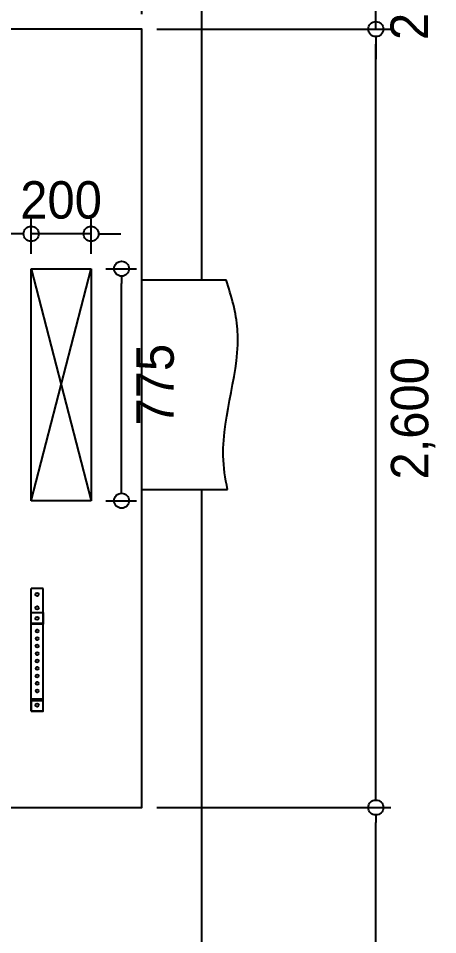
# Model space of a CAD drawing. Header units: millimetres. Extents: x 89978 to 501025, y -351975 to 835730.
# Drawn here: x 272987 to 274388, y -166516 to -163455 of the extents above; entities that cross this region are included whole.
import ezdxf

# ---------------------------------------------------------------- set-up
doc = ezdxf.new("R2010")
doc.units = ezdxf.units.MM
doc.header["$LTSCALE"] = 150
doc.linetypes.add('HIDDEN', pattern=[9.525, 6.35, -3.175])
doc.layers.get('Defpoints').update_dxf_attribs({"color": 150})
for name, color, linetype in [('------00 Load Bank', 3, 'Continuous'), ('-----35 Equipmnet Pad', 7, 'Continuous'), ('-----36 Dimension', 1, 'Continuous')]:
    doc.layers.add(name, color=color, linetype=linetype)
doc.styles.add('ELEC', font='')
doc.styles.get('ELEC').set_extended_font_data('Dotum')
doc.dimstyles.new('ELEC', dxfattribs={"dimscale": 100, "dimtxt": 2, "dimasz": 1, "dimexe": 2, "dimexo": 1, "dimgap": 1, "dimtad": 1, "dimdec": 0, "dimrnd": 0.25, "dimzin": 9, "dimdsep": 32, "dimlunit": 6, "dimtxsty": 'ELEC', "dimblk": 'Z_DOT', "dimcen": 3, "dimclrd": 7, "dimclre": 7, "dimclrt": 3, "dimadec": 0, "dimazin": 0, "dimtfac": 1, "dimtdec": 0, "dimtix": 1, "dimtmove": 2, "dimatfit": 1, "dimfxl": 1, "dimarcsym": 0})

# ---------------------------------------------------------------- blocks, each defined once
blk = doc.blocks.new('_DOTBLANK')
at = {"color": 0, "linetype": 'ByBlock'}
blk.add_line((-0.5, 0), (-1, 0), dxfattribs=at)
blk.add_circle((0, 0), 0.5, dxfattribs=at)
blk = doc.blocks.new('*D932')
at = {"layer": '-----36 Dimension', "color": 0, "lineweight": -2, "transparency": 16777216}
for p, q in [((273280.2, -164291.6), (273382.4, -164291.6)), ((273332.4, -165016.7), (273332.4, -164341.6)), ((273280.2, -165066.7), (273382.4, -165066.7))]:
    blk.add_line(p, q, dxfattribs=at)
at = {"layer": 'Defpoints', "color": 0, "transparency": 16777216}
for p in [(273230.2, -164291.6, -9.9), (273332.4, -164291.6), (273230.2, -165066.7, -9.9)]:
    blk.add_point(p, dxfattribs=at)
at = {"layer": '-----36 Dimension', "color": 0, "lineweight": -2, "transparency": 16777216, "xscale": 50, "yscale": 50, "zscale": 50}
for p, rotation in [((273332.4, -164291.6), 90), ((273332.4, -165066.7), 270)]:
    blk.add_blockref('_DOTBLANK', p, dxfattribs=dict(at, rotation=rotation))
at = {"layer": '-----36 Dimension', "color": 0, "transparency": 16777216, "insert": (273445, -164679.1), "char_height": 125, "attachment_point": 5, "rotation": 90, "style": 'ELEC'}
blk.add_mtext('775', dxfattribs=at)
blk = doc.blocks.new('Z_DOT')
for p, q in [((0, -2), (0, 2)), ((-2, 0), (2, 0))]:
    blk.add_line(p, q)
for radius in [2.5, 1.25]:
    blk.add_circle((0, 0), radius)
blk = doc.blocks.new('*D933')
at = {"layer": '-----36 Dimension', "color": 0, "lineweight": -2, "transparency": 16777216}
for p, q in [((273030.2, -164241.6), (273030.2, -164125.2)), ((273230.2, -164241.6), (273230.2, -164125.2)), ((272980.2, -164175.2), (272930.2, -164175.2)), ((273230.2, -164175.2), (273030.2, -164175.2)), ((273280.2, -164175.2), (273330.2, -164175.2))]:
    blk.add_line(p, q, dxfattribs=at)
at = {"layer": 'Defpoints', "color": 0, "transparency": 16777216}
for p in [(273030.2, -164175.2), (273030.2, -164291.6, -9.9), (273230.2, -164291.6, -9.9)]:
    blk.add_point(p, dxfattribs=at)
at = {"layer": '-----36 Dimension', "color": 0, "lineweight": -2, "transparency": 16777216, "xscale": 50, "yscale": 50, "zscale": 50}
blk.add_blockref('_DOTBLANK', (273030.2, -164175.2), dxfattribs=at)
at = {"layer": '-----36 Dimension', "color": 0, "lineweight": -2, "transparency": 16777216, "xscale": 50, "yscale": 50, "zscale": 50, "rotation": 180}
blk.add_blockref('_DOTBLANK', (273230.2, -164175.2), dxfattribs=at)
at = {"layer": '-----36 Dimension', "color": 0, "transparency": 16777216, "insert": (273130.2, -164062.7), "char_height": 125, "attachment_point": 5, "style": 'ELEC'}
blk.add_mtext('200', dxfattribs=at)
blk = doc.blocks.new('*D935')
at = {"layer": '-----36 Dimension', "color": 0, "lineweight": -2, "transparency": 16777216}
for p, q in [((273450.2, -166091.4), (274231.5, -166091.4)), ((274181.5, -167541.4), (274181.5, -166141.4)), ((273450.2, -167591.4), (274231.5, -167591.4))]:
    blk.add_line(p, q, dxfattribs=at)
at = {"layer": 'Defpoints', "color": 0, "transparency": 16777216}
for p in [(273400.2, -166091.4), (274181.5, -166091.4), (273400.2, -167591.4)]:
    blk.add_point(p, dxfattribs=at)
at = {"layer": '-----36 Dimension', "color": 0, "lineweight": -2, "transparency": 16777216, "xscale": 50, "yscale": 50, "zscale": 50}
for p, rotation in [((274181.5, -166091.4), 90), ((274181.5, -167591.4), 270)]:
    blk.add_blockref('_DOTBLANK', p, dxfattribs=dict(at, rotation=rotation))
at = {"layer": '-----36 Dimension', "color": 0, "transparency": 16777216, "insert": (274306.1, -166841.4), "char_height": 125, "attachment_point": 5, "rotation": 90, "style": 'ELEC'}
blk.add_mtext('1,500', dxfattribs=at)
blk = doc.blocks.new('*D936')
at = {"layer": '-----36 Dimension', "color": 0, "lineweight": -2, "transparency": 16777216}
for p, q in [((273450.2, -163491.4), (274231.5, -163491.4)), ((274181.5, -166041.4), (274181.5, -163541.4)), ((273450.2, -166091.4), (274231.5, -166091.4))]:
    blk.add_line(p, q, dxfattribs=at)
at = {"layer": 'Defpoints', "color": 0, "transparency": 16777216}
for p in [(273400.2, -163491.4), (274181.5, -163491.4), (273400.2, -166091.4)]:
    blk.add_point(p, dxfattribs=at)
at = {"layer": '-----36 Dimension', "color": 0, "lineweight": -2, "transparency": 16777216, "xscale": 50, "yscale": 50, "zscale": 50}
for p, rotation in [((274181.5, -163491.4), 90), ((274181.5, -166091.4), 270)]:
    blk.add_blockref('_DOTBLANK', p, dxfattribs=dict(at, rotation=rotation))
at = {"layer": '-----36 Dimension', "color": 0, "transparency": 16777216, "insert": (274306.1, -164791.4), "char_height": 125, "attachment_point": 5, "rotation": 90, "style": 'ELEC'}
blk.add_mtext('2,600', dxfattribs=at)
blk = doc.blocks.new('*D937')
at = {"layer": '-----36 Dimension', "color": 0, "lineweight": -2, "transparency": 16777216}
for p, q in [((274181.5, -163241.4), (274181.5, -163191.4)), ((273650.2, -163291.4), (274231.5, -163291.4)), ((274181.5, -163491.4), (274181.5, -163291.4)), ((273450.2, -163491.4), (274231.5, -163491.4)), ((274181.5, -163541.4), (274181.5, -163591.4))]:
    blk.add_line(p, q, dxfattribs=at)
at = {"layer": 'Defpoints', "color": 0, "transparency": 16777216}
for p in [(273600.2, -163291.4), (274181.5, -163291.4), (273400.2, -163491.4)]:
    blk.add_point(p, dxfattribs=at)
at = {"layer": '-----36 Dimension', "color": 0, "lineweight": -2, "transparency": 16777216, "xscale": 50, "yscale": 50, "zscale": 50}
for p, rotation in [((274181.5, -163291.4), 270), ((274181.5, -163491.4), 90)]:
    blk.add_blockref('_DOTBLANK', p, dxfattribs=dict(at, rotation=rotation))
at = {"layer": '-----36 Dimension', "color": 0, "transparency": 16777216, "insert": (274294.1, -163391.4), "char_height": 125, "attachment_point": 5, "rotation": 90, "style": 'ELEC'}
blk.add_mtext('200', dxfattribs=at)
blk = doc.blocks.new('*D938')
at = {"layer": '-----36 Dimension', "color": 0, "lineweight": -2, "transparency": 16777216}
for p, q in [((273400.2, -163441.4), (273400.2, -162892)), ((273600.2, -163241.4), (273600.2, -162892)), ((273350.2, -162942), (273300.2, -162942)), ((273600.2, -162942), (273400.2, -162942)), ((273650.2, -162942), (273700.2, -162942))]:
    blk.add_line(p, q, dxfattribs=at)
at = {"layer": 'Defpoints', "color": 0, "transparency": 16777216}
for p in [(273400.2, -162942), (273600.2, -163291.4), (273400.2, -163491.4)]:
    blk.add_point(p, dxfattribs=at)
at = {"layer": '-----36 Dimension', "color": 0, "lineweight": -2, "transparency": 16777216, "xscale": 50, "yscale": 50, "zscale": 50}
blk.add_blockref('_DOTBLANK', (273400.2, -162942), dxfattribs=at)
at = {"layer": '-----36 Dimension', "color": 0, "lineweight": -2, "transparency": 16777216, "xscale": 50, "yscale": 50, "zscale": 50, "rotation": 180}
blk.add_blockref('_DOTBLANK', (273600.2, -162942), dxfattribs=at)
at = {"layer": '-----36 Dimension', "color": 0, "transparency": 16777216, "insert": (273500.2, -162829.4), "char_height": 125, "attachment_point": 5, "style": 'ELEC'}
blk.add_mtext('200', dxfattribs=at)
blk = doc.blocks.new('*D939')
at = {"layer": '-----36 Dimension', "color": 0, "lineweight": -2, "transparency": 16777216}
for p, q in [((271580.2, -163441.4), (271580.2, -162892)), ((273400.2, -163441.4), (273400.2, -162892)), ((273350.2, -162942), (271630.2, -162942))]:
    blk.add_line(p, q, dxfattribs=at)
at = {"layer": 'Defpoints', "color": 0, "transparency": 16777216}
for p in [(271580.2, -162942), (271580.2, -163491.4), (273400.2, -163491.4)]:
    blk.add_point(p, dxfattribs=at)
at = {"layer": '-----36 Dimension', "color": 0, "lineweight": -2, "transparency": 16777216, "xscale": 50, "yscale": 50, "zscale": 50, "rotation": 180}
blk.add_blockref('_DOTBLANK', (271580.2, -162942), dxfattribs=at)
at = {"layer": '-----36 Dimension', "color": 0, "lineweight": -2, "transparency": 16777216, "xscale": 50, "yscale": 50, "zscale": 50}
blk.add_blockref('_DOTBLANK', (273400.2, -162942), dxfattribs=at)
at = {"layer": '-----36 Dimension', "color": 0, "transparency": 16777216, "insert": (272490.2, -162817.3), "char_height": 125, "attachment_point": 5, "style": 'ELEC'}
blk.add_mtext('1,820', dxfattribs=at)

msp = doc.modelspace()

# ---------------------------------------------------------------- linework, layer by layer
at = {"layer": '------00 Load Bank'}
for p, q in [((273400.2, -164329.1, -9.9), (273681.3, -164329.1, -9.9)), ((273400.2, -165029.1, -9.9), (273686.3, -165029.1, -9.9)), ((273030.2, -165769.5), (273030.2, -165359.5)), ((273070.2, -165359.5), (273030.2, -165359.5)), ((273070.2, -165439.5), (273070.2, -165359.5)), ((273070.2, -165769.5), (273070.2, -165439.5)), ((273070.2, -165769.5), (273030.2, -165769.5))]:
    msp.add_line(p, q, dxfattribs=at)
at = {"layer": '------00 Load Bank', "linetype": 'HIDDEN'}
for p, q in [((273030.2, -165475.5), (273070.2, -165475.5)), ((273030.2, -165733.5), (273070.2, -165733.5))]:
    msp.add_line(p, q, dxfattribs=at)
at = {"layer": '------00 Load Bank', "elevation": 0}
for points in [[(272950.2, -166091.4), (273400.2, -166091.4), (273400.2, -163491.4), (272952.5, -163491.4)], [(273030.2, -165439.5), (273070.2, -165439.5), (273070.2, -165479.5), (273030.2, -165479.5), (273030.2, -165439.5)], [(273030.2, -165769.5), (273070.2, -165769.5), (273070.2, -165729.5), (273030.2, -165729.5), (273030.2, -165769.5)]]:
    msp.add_lwpolyline(points, dxfattribs=at)
at = {"layer": '------00 Load Bank', "linetype": 'HIDDEN', "ltscale": 5, "elevation": -9.9}
msp.add_lwpolyline([(273030.2, -165066.7), (273030.2, -164291.6), (273230.2, -164291.6), (273230.2, -165066.7)], close=True, dxfattribs=at)
for points in [[(273030.2, -165066.7), (273230.2, -164291.6)], [(273030.2, -164291.6), (273230.2, -165066.7)]]:
    msp.add_lwpolyline(points, dxfattribs=at)
at = {"layer": '------00 Load Bank'}
for centre, radius in [((273050.2, -165379.5), 5.5), ((273050.2, -165424.5), 5.5), ((273050.2, -165459.5), 5.5), ((273050.2, -165502), 5), ((273050.2, -165527), 5), ((273050.2, -165552), 5), ((273050.2, -165577), 5), ((273050.2, -165602), 5), ((273050.2, -165627), 5), ((273050.2, -165652), 5), ((273050.2, -165677), 5), ((273050.2, -165702), 5), ((273050.2, -165749.5), 5.5)]:
    msp.add_circle(centre, radius, dxfattribs=at)
msp.add_open_spline([(273686.3, -165029.1), (273678.3, -164991.9), (273651.9, -164815.1), (273754.6, -164575.7), (273699.5, -164383.8), (273681.3, -164329.1)], degree=3, knots=[124.01415, 124.01415, 124.01415, 124.01415, 238.000173, 663.61754, 833.548095, 833.548095, 833.548095, 833.548095], dxfattribs=at)
at = {"layer": '-----35 Equipmnet Pad', "ltscale": 5}
for points, elevation in [([(273600.2, -164329.1), (273600.2, -163291.4), (271380.2, -163291.4), (271380.2, -164329.1)], 0), ([(273600.2, -168429.1), (273600.2, -165029.1)], -9.9)]:
    msp.add_lwpolyline(points, dxfattribs=dict(at, elevation=elevation))

# ---------------------------------------------------------------- dimensions: what is measured, and where the dimension line sits
at = {"layer": '-----36 Dimension'}
for base, p1, p2, angle, picture, middle in [((271580.2, -162942), (273400.2, -163491.4), (271580.2, -163491.4), 180, '*D939', (272490.2, -162817.3)), ((273400.2, -162942), (273600.2, -163291.4), (273400.2, -163491.4), 180, '*D938', (273500.2, -162829.4)), ((274181.5, -163291.4), (273400.2, -163491.4), (273600.2, -163291.4), 90, '*D937', (274294.1, -163391.4)), ((274181.5, -163491.4), (273400.2, -166091.4), (273400.2, -163491.4), 90, '*D936', (274306.1, -164791.4)), ((273030.2, -164175.2), (273230.2, -164291.6, -9.9), (273030.2, -164291.6, -9.9), 180, '*D933', (273130.2, -164062.7)), ((273332.4, -164291.6), (273230.2, -165066.7, -9.9), (273230.2, -164291.6, -9.9), 90, '*D932', (273445, -164679.1)), ((274181.5, -166091.4), (273400.2, -167591.4), (273400.2, -166091.4), 90, '*D935', (274306.1, -166841.4))]:
    dim = msp.add_linear_dim(base=base, p1=p1, p2=p2, angle=angle, dimstyle='ELEC', override={"dimscale": 50, "dimtxt": 2.5, "dimexe": 1, "dimtad": 2, "dimblk1": 'DOTBLANK', "dimblk2": 'DOTBLANK', "dimsah": 1, "dimclrd": 0, "dimclre": 0, "dimclrt": 0}, dxfattribs=at)
    dim.commit()
    dim.dimension.update_dxf_attribs({"geometry": picture, "text_midpoint": middle})

doc.saveas('drawing.dxf')
